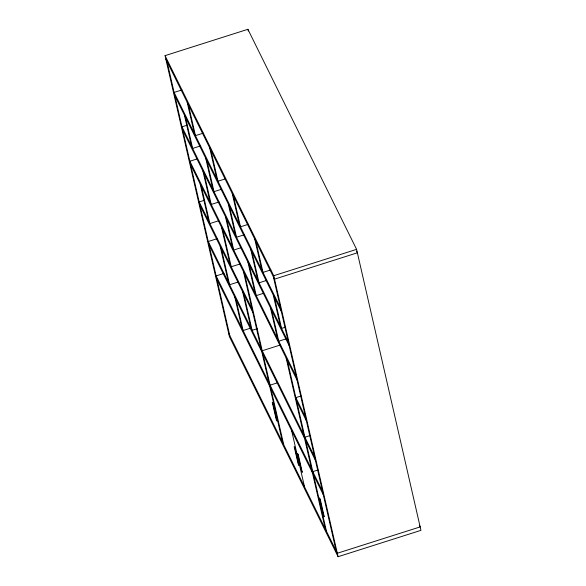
<?xml version="1.0" encoding="UTF-8"?>
<svg xmlns="http://www.w3.org/2000/svg" width="586" height="586" viewBox="0 0 586 586"><rect width="100%" height="100%" fill="white"/><g stroke="black" fill="none" stroke-linecap="round" stroke-linejoin="round"><path stroke-width="0.88" d="M165.054 55.648L247.9 29.3L356.588 249.358L420.946 530.352L338.1 556.7L229.412 336.642L165.054 55.648L273.75 275.713L338.1 556.7M181.953 89.922L174.101 92.412L280.46 307.76M187.212 125.155L181.982 126.825L288.341 342.165M203.298 133.147L195.453 135.644L188.362 104.674M200.507 145.936L192.655 148.434L185.564 117.471M196.837 159.011L189.864 161.231L296.223 376.571M224.943 179.008L217.963 181.228L210.872 150.258M220.981 189.439L214.007 191.659L206.917 160.696M204.419 200.28L199.189 201.943L251.98 308.829M219.061 201.958L211.209 204.455L204.118 173.485M218.585 220.783L209.861 223.559L201.328 186.282M248.332 224.313L240.48 226.811L233.389 195.841M216.966 238.736L208.25 241.513L261.041 348.399M244.369 234.752L236.524 237.242L229.426 206.279M241.571 247.541L233.726 250.039L226.636 219.069M239.93 264.008L231.214 266.784L222.673 229.507M223.977 273.42L216.131 275.918L268.923 382.805M270.842 269.897L262.997 272.395L255.906 241.425M238.319 281.961L229.602 284.737L221.325 248.611M273.75 275.713L356.588 249.358M266.015 280.606L259.034 282.826L251.943 251.863M263.217 293.403L256.243 295.622L249.153 264.66M250.083 328.321L243.109 330.541L236.019 299.571M257.349 328.658L252.112 330.321L243.842 294.194M285.038 327.303L281.551 328.409L274.46 297.446M286.605 338.708L278.753 341.206L271.662 310.243M280.518 344.934L262.206 350.758L303.738 434.849M277.061 382.944L270.087 385.163L311.62 469.254M301.079 395.975L295.842 397.638L305.548 417.291M310.14 435.545L304.903 437.207L314.609 456.853M318.015 469.95L312.785 471.613L322.49 491.266M356.566 251.167L357.372 252.8L274.534 279.148L165.845 59.091M419.349 525.276L420.155 526.909L337.316 553.257L228.628 333.2M174.892 95.855L281.251 311.203M182.773 130.26L289.132 345.608M190.648 164.666L297.014 380.014M199.973 205.386L252.771 312.272M296.633 401.08L306.339 420.726M209.041 244.955L261.832 351.842M262.997 354.193L304.53 438.291M305.694 440.65L315.4 460.296M216.915 279.361L269.714 386.247M270.879 388.606L312.411 472.697M313.576 475.056L323.282 494.701M247.9 29.3L248.288 31.021M273.369 276.79L336.152 550.899M273.296 295.088L280.386 326.058M287.308 360.368L326.446 531.253M286.144 358.009L325.281 528.894M254.742 239.066L261.832 270.036M270.498 307.884L277.588 338.847M250.779 249.504L257.869 280.474M291.645 430.651L304.515 486.849M232.224 193.483L239.315 224.453M247.988 262.301L255.078 293.264M244.611 273.911L283.749 444.803M228.262 203.921L235.36 234.883M243.446 271.552L282.584 442.445M209.707 147.899L216.805 178.869M225.471 216.717L232.561 247.68M242.677 291.835L250.947 327.962M205.752 158.337L212.843 189.3M221.508 227.148L230.049 264.425M234.854 297.219L241.945 328.182M187.198 102.316L194.288 133.286M202.954 171.134L210.044 202.097M220.16 246.252L228.437 282.379M184.4 115.112L191.49 146.075M200.163 183.923L208.697 221.2M167.01 61.449L229.793 335.558M273.047 403.857L272.27 402.282L276.211 419.488L276.988 421.063L273.047 403.857M294.978 448.261L294.201 446.693L298.142 463.892L298.919 465.467L294.978 448.261M298.362 455.117L297.585 453.549L301.526 470.748L302.303 472.323L298.362 455.117M320.293 499.521L319.517 497.954L323.457 515.153L324.234 516.727L320.293 499.521"/></g></svg>
